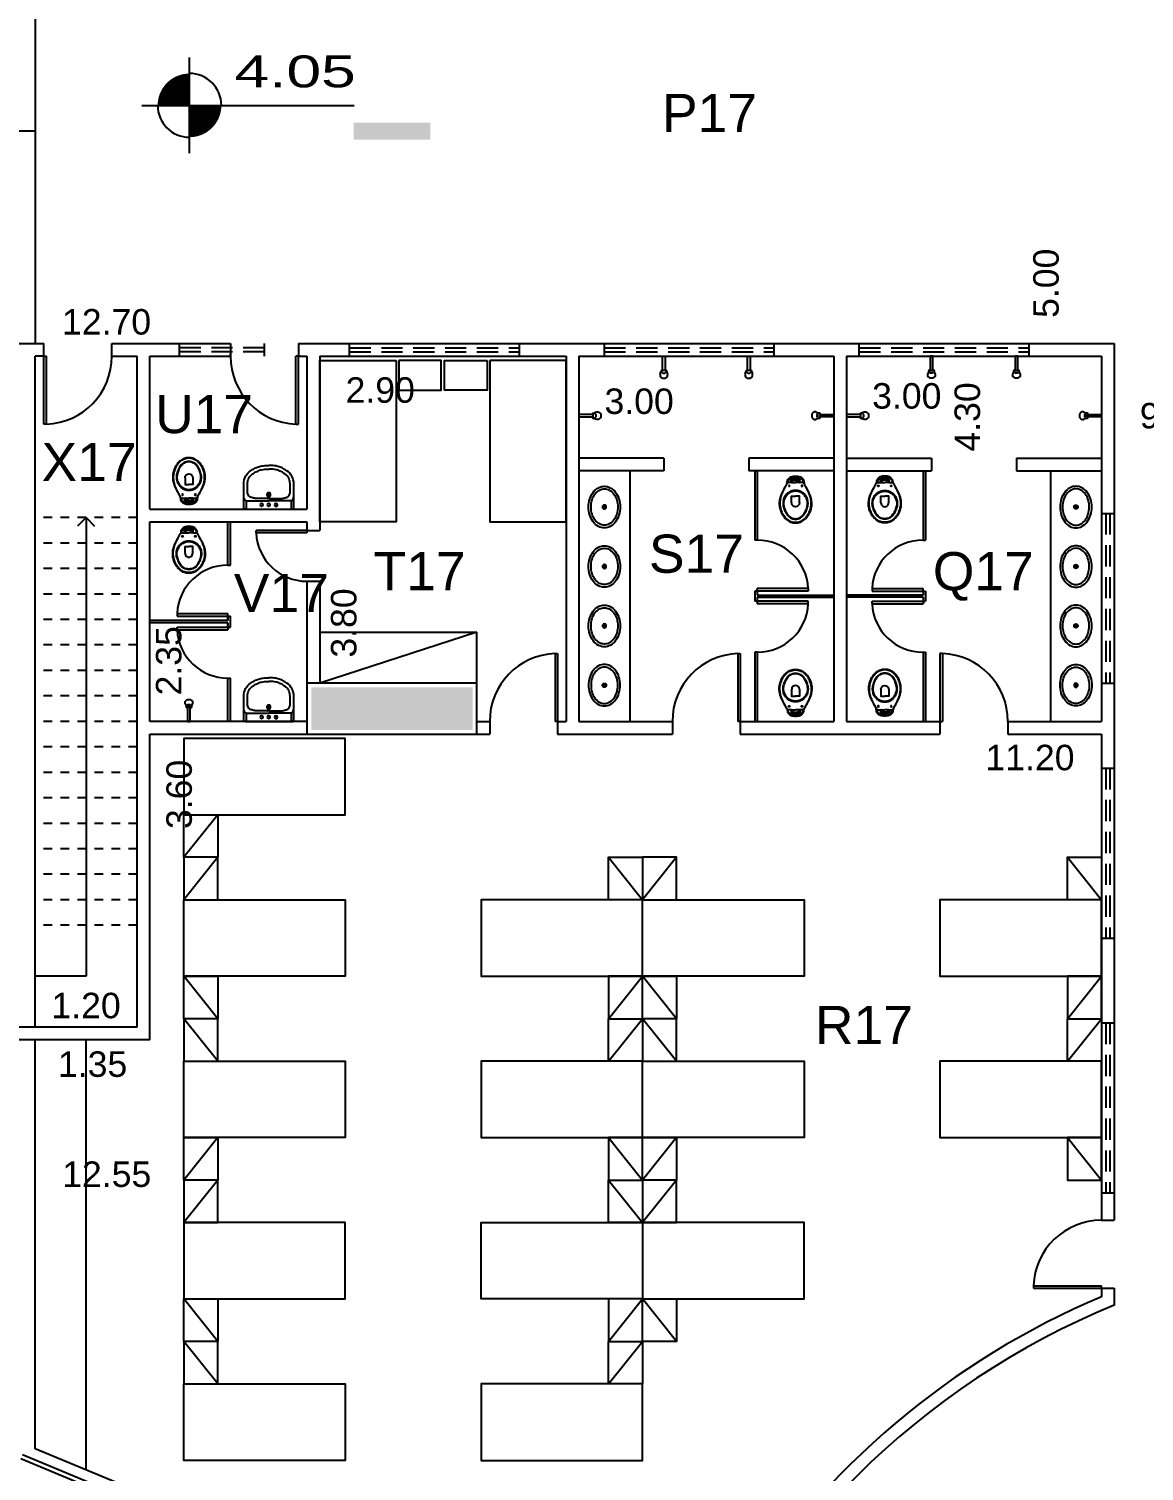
# Model space of a CAD drawing. Extents: x 652 to 872, y -56 to 210.
# Drawn here: x 815.63 to 828.76, y 118.8 to 135.78 of the extents above; entities that cross this region are included whole.
import ezdxf

# ---------------------------------------------------------------- set-up
doc = ezdxf.new("R2010")
doc.units = 0
doc.header["$LTSCALE"] = 2
doc.header["$PDMODE"] = 3
doc.linetypes.add('HIDDEN', pattern=[0.375, 0.25, -0.125])
doc.linetypes.add('HIDDEN2', pattern=[4.7625, 3.175, -1.5875])
doc.layers.get('0').update_dxf_attribs({"linetype": 'CONTINUOUS'})
doc.layers.get('DEFPOINTS').update_dxf_attribs({"linetype": 'CONTINUOUS'})
for name, color, linetype in [('06', 6, 'CONTINUOUS'), ('DIVISÓRIAS-ARY', 2, 'CONTINUOUS'), ('ESQUADRIA-ALTA-ARY', 7, 'HIDDEN'), ('HACHURAS-ARY', 9, 'CONTINUOUS'), ('INDICAÇÕES-ARY', 2, 'CONTINUOUS'), ('L_DECA', 7, 'CONTINUOUS'), ('MOBILIÁRIO-ARY', 7, 'CONTINUOUS'), ('NOVOSNIVEIS', 30, 'CONTINUOUS'), ('PAREDE-ALTA-ARY', 1, 'CONTINUOUS'), ('PAREDE-BAIXA-ARY', 2, 'CONTINUOUS'), ('PEÇAS-SANIT-ARY', 7, 'CONTINUOUS'), ('PILARES-PRINC-ARY', 5, 'CONTINUOUS'), ('PROJEÇÕES-VT-ARY', 7, 'HIDDEN'), ('RAMPA-INT-ARY', 7, 'CONTINUOUS'), ('TEXTO-PB-COR-ARY', 12, 'CONTINUOUS'), ('TEXTO-PB-COTAS-ARY', 12, 'CONTINUOUS')]:
    doc.layers.add(name, color=color, linetype=linetype)
doc.styles.add('ARIAL', font='arial.ttf', dxfattribs={"height": 0.5})
doc.styles.add('REGUA60', font='arial.ttf')
doc.styles.add('SEM_ESCALA', font='arial.ttf')
doc.dimstyles.new('DIMTIC100-ARY', dxfattribs={"dimtxt": 0.3, "dimasz": 0.12, "dimexe": 0.1, "dimexo": 0.15, "dimgap": 0.1, "dimtad": 1, "dimjust": 1, "dimtoh": 1, "dimrnd": 0.01, "dimzin": 0, "dimdsep": 46, "dimtxsty": 'SEM_ESCALA', "dimblk1": 'NONE', "dimblk2": 'NONE', "dimsah": 1, "dimcen": -0.1, "dimdle": 0.06, "dimse1": 1, "dimse2": 1, "dimsd1": 1, "dimsd2": 1, "dimclrd": 1, "dimclre": 1, "dimclrt": 2, "dimadec": 0, "dimazin": 0, "dimtfac": 1, "dimtix": 1, "dimtmove": 2, "dimatfit": 3, "dimldrblk": 'NONE', "dimfxl": 1, "dimtolj": 1, "dimtzin": 0, "dimarcsym": 0})

# ---------------------------------------------------------------- blocks, each defined once
blk = doc.blocks.new('RAV10')
at = {"layer": 'L_DECA'}
blk.add_lwpolyline([(4.6, -12.9), (8.2, -12.9), (8.2, -12.9), (8.7, -13), (9.2, -13.2), (9.6, -13.5), (9.9, -14), (10.1, -14.3), (10.1, -14.3), (10.1, -14.3), (10.1, -14.3), (10.1, -14.3), (10.1, -14.3), (12.2, -18), (12.2, -18), (12.5, -18.6), (12.8, -19.1), (13.1, -19.6), (13.3, -20.1), (13.3, -20.1), (13.6, -20.6), (13.9, -21.1), (14.2, -21.5), (14.5, -22.1), (14.7, -22.6), (15, -23.1), (15.3, -23.6), (15.5, -24.1), (15.5, -24.1), (15.9, -24.8), (16.3, -25.6), (16.6, -26.3), (16.9, -27), (17.2, -27.8), (17.5, -28.6), (17.8, -29.4), (18, -30.2), (18, -30.2), (18.3, -31.4), (18.6, -32.6), (18.8, -33.9), (19, -35.2), (19.1, -36.4), (19.1, -37.7), (19.1, -39), (19, -40.3), (19, -40.3), (18.8, -41.6), (18.6, -42.9), (18.2, -44.2), (17.9, -45.5), (17.4, -46.8), (16.9, -48), (16.4, -49.3), (15.8, -50.4), (15.8, -50.4), (15.2, -51.4), (14.6, -52.3), (13.9, -53.1), (13.3, -53.9), (12.5, -54.8), (11.7, -55.5), (10.9, -56.3), (10.1, -57), (10.1, -57), (9, -57.8), (7.9, -58.5), (6.6, -59.1), (5.4, -59.6), (4.1, -60), (2.8, -60.3), (1.4, -60.4), (0, -60.5), (0, -60.5), (-1.4, -60.4), (-2.7, -60.3), (-4, -60), (-5.3, -59.6), (-6.6, -59.1), (-7.8, -58.5), (-9, -57.8), (-10.1, -57), (-10.1, -57), (-10.9, -56.3), (-11.7, -55.5), (-12.5, -54.8), (-13.2, -53.9), (-13.9, -53.1), (-14.5, -52.3), (-15.1, -51.4), (-15.7, -50.4), (-15.7, -50.4), (-16.3, -49.3), (-16.9, -48), (-17.4, -46.8), (-17.8, -45.5), (-18.2, -44.2), (-18.5, -42.9), (-18.7, -41.6), (-19, -40.3), (-19, -40.3), (-19, -39), (-19, -37.7), (-19, -36.4), (-18.9, -35.2), (-18.7, -33.9), (-18.5, -32.6), (-18.2, -31.4), (-17.9, -30.2), (-17.9, -30.2), (-17.7, -29.4), (-17.4, -28.6), (-17.1, -27.8), (-16.9, -27), (-16.6, -26.3), (-16.2, -25.6), (-15.8, -24.8), (-15.5, -24.1), (-15.5, -24.1), (-15.2, -23.6), (-15, -23.1), (-14.7, -22.6), (-14.4, -22.1), (-14.2, -21.5), (-13.9, -21.1), (-13.6, -20.6), (-13.3, -20.1), (-13.3, -20.1), (-13.1, -19.6), (-12.8, -19.1), (-12.4, -18.6), (-12.1, -18), (-10.1, -14.3), (-10.1, -14.3), (-10.1, -14.3), (-10.1, -14.3), (-10.1, -14.3), (-10.1, -14.3), (-9.8, -14), (-9.8, -14), (-9.6, -13.5), (-9.1, -13.2), (-8.6, -13), (-8.1, -12.9), (-4.5, -12.9)], dxfattribs=at)
at = {"layer": 'L_DECA', "color": 7}
for points in [[(10.1, -14.3), (10.1, -14.3), (10.1, -14.3), (10.1, -14.3), (10.1, -14.3), (10.1, -14.3), (9.6, -11.3), (9.6, -11.3), (9.3, -10.2), (8.9, -9.3), (8.3, -8.5), (7.7, -7.7), (6.9, -7), (6.1, -6.5), (5.1, -6.2), (4.1, -5.9), (4.1, -5.9), (3.6, -5.8), (3.1, -5.7), (2.6, -5.6), (2, -5.6), (1.5, -5.6), (1, -5.5), (0.5, -5.5), (0, -5.5), (0, -5.5), (-0.5, -5.5), (-1, -5.5), (-1.5, -5.6), (-2, -5.6), (-2.5, -5.6), (-3, -5.7), (-3.5, -5.8), (-4, -5.9), (-4, -5.9), (-5, -6.2), (-6, -6.5), (-6.9, -7), (-7.6, -7.7), (-8.2, -8.5), (-8.8, -9.3), (-9.3, -10.2), (-9.6, -11.3), (-10, -14.3), (-10, -14.3), (-10, -14.3), (-10, -14.3), (-10, -14.3), (-10.1, -14.3)], [(-4.5, -12.9), (0, -12.9)], [(4.6, -12.9), (0, -12.9)]]:
    blk.add_lwpolyline(points, dxfattribs=at)
at = {"layer": 'L_DECA', "color": 1}
for points in [[(-7.7, -9.4), (-8.1, -10.1), (-8.5, -10.8), (-8.6, -11.4), (-8.8, -12.2), (-8.8, -13.1)], [(-5.1, -12.9), (-5.1, -9.7), (-5.1, -7.8), (-5.1, -7.8), (-5.2, -7.6), (-5.3, -7.5), (-5.5, -7.4), (-5.9, -7.6), (-5.9, -7.6), (-6.4, -8), (-7.1, -8.6), (-7.7, -9.4)], [(5.1, -9.3), (5, -8.9), (4.6, -8.3), (3.9, -7.8), (3.1, -7.7), (0, -7.7), (-3.1, -7.7), (-3.1, -7.7), (-3.9, -7.8), (-4.5, -8.3), (-5, -8.9), (-5.1, -9.7)], [(4.6, -12.9), (4.6, -12.9), (4.2, -12.9), (3.9, -12.6), (3.6, -12.4), (3.6, -12), (3.6, -10.7), (3.6, -10.7), (3.6, -10.5), (3.6, -10.4), (3.7, -10.2), (3.9, -10.1), (3.9, -10.1), (3.9, -9.9), (3.9, -9.7), (3.8, -9.5), (3.6, -9.4), (0, -9.4), (-3.5, -9.4), (-3.5, -9.4), (-3.7, -9.5), (-3.9, -9.7), (-3.9, -9.9), (-3.8, -10.1), (-3.8, -10.1), (-3.6, -10.2), (-3.6, -10.4), (-3.5, -10.5), (-3.5, -10.7), (-3.5, -12), (-3.5, -12), (-3.6, -12.4), (-3.8, -12.6), (-4.1, -12.9), (-4.5, -12.9)], [(3.7, -10.3), (0, -10.3), (-3.6, -10.3)], [(5.1, -12.9), (5.1, -9.7), (5.1, -7.8), (5.1, -7.8), (5.2, -7.6), (5.3, -7.5), (5.5, -7.4), (5.9, -7.6), (5.9, -7.6), (6.4, -8), (7.1, -8.6), (7.7, -9.4)], [(7.7, -9.4), (8.1, -10.1), (8.5, -10.8), (8.6, -11.4), (8.8, -12.2), (8.8, -13.1)], [(12.2, -18), (13.3, -20.1), (13.3, -20.1), (13.6, -20.6), (13.8, -21.1), (14.1, -21.5), (14.3, -22.1), (14.5, -22.6), (14.7, -23.1), (15, -23.6), (15.2, -24.1), (15.2, -24.1), (15.5, -24.8), (15.9, -25.6), (16.2, -26.3), (16.6, -27.1), (16.9, -27.8), (17.1, -28.5), (17.4, -29.4), (17.6, -30.2), (17.6, -30.2), (17.9, -31.4), (18.1, -32.6), (18.3, -33.9), (18.5, -35.2), (18.5, -36.4), (18.5, -37.7), (18.5, -39), (18.4, -40.3), (18.4, -40.3), (18.2, -41.6), (17.9, -42.9), (17.6, -44.2), (17.2, -45.5), (16.7, -46.8), (16.2, -48), (15.6, -49.3), (15, -50.4), (15, -50.4), (14.4, -51.2), (13.9, -52), (13.3, -52.8), (12.8, -53.5), (12.2, -54.2), (11.5, -54.9), (10.9, -55.5), (10.1, -56.2), (10.1, -56.2), (9, -57.1), (7.9, -57.8), (6.6, -58.4), (5.4, -58.9), (4.1, -59.3), (2.8, -59.6), (1.4, -59.8), (0, -59.8), (0, -59.8), (-1.4, -59.8), (-2.7, -59.6), (-4.1, -59.3), (-5.3, -58.9), (-6.6, -58.4), (-7.8, -57.8), (-9, -57.1), (-10.1, -56.2), (-10.1, -56.2), (-10.8, -55.5), (-11.5, -54.9), (-12.1, -54.2), (-12.7, -53.5), (-13.3, -52.8), (-13.9, -52), (-14.4, -51.2), (-14.9, -50.4), (-14.9, -50.4), (-15.5, -49.3), (-16.1, -48), (-16.6, -46.8), (-17.1, -45.5), (-17.5, -44.2), (-17.9, -42.9), (-18.1, -41.6), (-18.3, -40.3), (-18.3, -40.3), (-18.4, -39.1), (-18.5, -37.7), (-18.5, -36.4), (-18.4, -35.2), (-18.2, -33.9), (-18, -32.6), (-17.8, -31.4), (-17.5, -30.2), (-17.5, -30.2), (-17.3, -29.4), (-17, -28.6), (-16.8, -27.8), (-16.5, -27.1), (-16.2, -26.3), (-15.8, -25.6), (-15.5, -24.8), (-15.2, -24.1), (-15.2, -24.1), (-15, -23.6), (-14.7, -23.1), (-14.5, -22.6), (-14.2, -22.1), (-14, -21.5), (-13.7, -21.1), (-13.5, -20.6), (-13.2, -20.1), (-12.1, -18)], [(-12.9, -30.2), (-12.9, -30.2), (-12.4, -29.3), (-11.9, -28.4), (-11.2, -27.7), (-10.6, -26.9), (-9.9, -26.2), (-9.2, -25.6), (-8.4, -25), (-7.5, -24.4), (-6.7, -23.9), (-5.8, -23.5), (-4.9, -23.1), (-3.9, -22.8), (-3, -22.6), (-2, -22.4), (-1, -22.3), (0, -22.2), (0, -22.2), (1, -22.3), (2, -22.4), (3, -22.6), (4, -22.8), (5, -23.1), (5.8, -23.5), (6.8, -23.9), (7.6, -24.4), (8.5, -25), (9.3, -25.6), (10, -26.2), (10.6, -26.9), (11.3, -27.7), (12, -28.4), (12.5, -29.3), (13, -30.2), (13, -30.2), (13.6, -31.3), (14, -32.6), (14.3, -33.8), (14.6, -35.1), (14.7, -36.4), (14.7, -37.7), (14.7, -39), (14.4, -40.3), (14.4, -40.3), (14.2, -41.6), (13.8, -42.9), (13.4, -44.2), (12.9, -45.5), (12.4, -46.8), (11.7, -48), (11.1, -49.3), (10.4, -50.4), (10.4, -50.4), (9.4, -51.7), (8.4, -52.8), (7.2, -53.8), (5.9, -54.6), (4.5, -55.2), (3.1, -55.8), (1.5, -56.1), (0, -56.2), (0, -56.2), (-1.5, -56.1), (-3.1, -55.8), (-4.4, -55.2), (-5.8, -54.6), (-7.1, -53.8), (-8.3, -52.8), (-9.3, -51.7), (-10.3, -50.4), (-10.3, -50.4), (-11, -49.3), (-11.7, -48), (-12.3, -46.8), (-12.8, -45.5), (-13.3, -44.2), (-13.7, -42.9), (-14.1, -41.6), (-14.4, -40.3), (-14.4, -40.3), (-14.6, -39), (-14.7, -37.7), (-14.6, -36.4), (-14.5, -35.1), (-14.2, -33.8), (-13.9, -32.6), (-13.5, -31.3), (-12.9, -30.2)], [(-12, -30.2), (-12, -30.2), (-11.5, -29.4), (-11, -28.6), (-10.4, -27.9), (-9.8, -27.2), (-9.1, -26.7), (-8.5, -26.1), (-7.7, -25.5), (-6.9, -25), (-6.1, -24.6), (-5.3, -24.2), (-4.5, -23.9), (-3.6, -23.6), (-2.8, -23.4), (-1.8, -23.2), (-0.9, -23.2), (0, -23.1), (0, -23.1), (0.9, -23.2), (1.9, -23.2), (2.8, -23.4), (3.6, -23.6), (4.5, -23.9), (5.4, -24.2), (6.2, -24.6), (7, -25), (7.7, -25.5), (8.5, -26.1), (9.2, -26.7), (9.8, -27.2), (10.4, -27.9), (11, -28.6), (11.5, -29.4), (12, -30.2), (12, -30.2), (12.7, -31.3), (13.2, -32.6), (13.6, -33.8), (13.9, -35), (14.1, -36.4), (14.1, -37.7), (14.1, -39), (13.9, -40.3), (13.9, -40.3), (13.6, -41.7), (13.2, -43), (12.8, -44.3), (12.3, -45.5), (11.7, -46.9), (11.1, -48.1), (10.4, -49.3), (9.6, -50.4), (9.6, -50.4), (8.8, -51.6), (7.8, -52.6), (6.7, -53.5), (5.5, -54.2), (4.2, -54.8), (2.8, -55.3), (1.5, -55.5), (0, -55.7), (0, -55.7), (-1.5, -55.5), (-2.8, -55.3), (-4.2, -54.8), (-5.4, -54.2), (-6.6, -53.5), (-7.7, -52.6), (-8.7, -51.6), (-9.6, -50.4), (-9.6, -50.4), (-10.3, -49.3), (-11, -48.1), (-11.7, -46.9), (-12.2, -45.5), (-12.7, -44.3), (-13.1, -43), (-13.5, -41.7), (-13.8, -40.3), (-13.8, -40.3), (-14, -39), (-14.1, -37.7), (-14, -36.4), (-13.9, -35), (-13.6, -33.8), (-13.2, -32.6), (-12.7, -31.3), (-12, -30.2)], [(-4.5, -37), (-4.5, -29), (0, -29)], [(4.6, -37), (4.6, -29), (0, -29)]]:
    blk.add_lwpolyline(points, dxfattribs=at)
for centre in [(-7.6, -17), (7.6, -17)]:
    blk.add_circle(centre, 0.672, dxfattribs=at)
blk.add_arc((0, -37), 4.56, 180, 0, dxfattribs=at)
blk = doc.blocks.new('CUB01')
at = {"layer": 'L_DECA'}
blk.add_lwpolyline([(-24.5, -18.7, 0.124977), (-22.8, -25.6, 0.105809), (-17.3, -31.9, 0.086634), (-9.6, -35.9, 0.076682), (0, -37.4, 0.076682), (9.6, -35.9, 0.086634), (17.3, -31.9, 0.105809), (22.8, -25.6, 0.124977), (24.5, -18.7, 0.124977), (22.8, -11.8, 0.105809), (17.3, -5.5, 0.086634), (9.6, -1.5, 0.076682), (0, 0, 0.076682), (-9.6, -1.5, 0.086634), (-17.3, -5.5, 0.105809), (-22.8, -11.8, 0.124977)], format="xyb", close=True, dxfattribs=at)
at = {"layer": 'L_DECA', "color": 1}
blk.add_lwpolyline([(0.1, -2.9, 0.074123), (-8.3, -4.1, 0.084852), (-15, -7.5, 0.106323), (-19.8, -12.9, 0.128843), (-21.3, -18.6, 0.128843), (-19.8, -24.4, 0.106323), (-15, -29.8, 0.084852), (-8.3, -33.1, 0.074123), (0.1, -34.4, 0.074123), (8.6, -33.1, 0.084852), (15.3, -29.8, 0.106323), (20, -24.4, 0.128843), (21.5, -18.6, 0.128843), (20, -12.9, 0.106323), (15.3, -7.5, 0.084852), (8.6, -4.1, 0.074123)], format="xyb", close=True, dxfattribs=at)
for radius in [2.25, 1.06]:
    blk.add_circle((0.1, -18.7), radius, dxfattribs=at)
blk = doc.blocks.new('CHUVEIRO')
at = {"layer": 'PEÇAS-SANIT-ARY'}
for p, q in [((-0.029, 0.168), (-0.043, 0.208)), ((-0.015, 0.17), (0.015, 0.17)), ((-0.015, 0), (-0.015, 0.17)), ((0.015, 0.17), (0.015, 0)), ((0.043, 0.207), (0.03, 0.175)), ((0.015, 0), (-0.015, 0))]:
    blk.add_line(p, q, dxfattribs=at)
for points in [[(0.045, 0.22, 0.109452), (0.042, 0.235, 0.102376), (0.032, 0.248, 0.093737), (0.017, 0.257, 0.088426), (0, 0.26, 0.088426), (-0.017, 0.257, 0.093737), (-0.032, 0.248, 0.102376), (-0.042, 0.235, 0.109452), (-0.045, 0.22, 0.085068), (-0.043, 0.208, 0.102376)], [(0.015, 0.153, 0.061293), (0.021, 0.157, 0.104065), (0.028, 0.166, 0.115836), (0.03, 0.175, 0.115836), (0.028, 0.184, 0.104065), (0.021, 0.193, 0.09084), (0.012, 0.198, 0.083285), (0, 0.2, 0.083285), (-0.012, 0.198, 0.09084), (-0.021, 0.193, 0.104065), (-0.028, 0.184, 0.115836), (-0.03, 0.175, 0.115836), (-0.028, 0.166, 0.104065), (-0.021, 0.157, 0.061293), (-0.015, 0.153, 0.083285)], [(0.043, 0.207, 0.093692), (0.045, 0.22, 0.109452)]]:
    blk.add_lwpolyline(points, format="xyb", dxfattribs=at)
blk = doc.blocks.new('DUO04')
at = {"layer": 'L_DECA'}
blk.add_line((-27.8, 0), (27.8, 0), dxfattribs=at)
at = {"layer": 'L_DECA', "color": 1}
for p, q in [((-26.5, -9.9), (-26.5, 0)), ((26.5, -9.9), (26.5, 0)), ((-26.5, -9.9), (0, -9.9)), ((26.5, -9.9), (0, -9.9))]:
    blk.add_line(p, q, dxfattribs=at)
at = {"layer": 'L_DECA', "color": 7}
for points in [[(-27.8, 0), (-27.8, 0), (-28.5, -0.1), (-29.1, -0.3), (-29.4, -0.8), (-29.5, -1.4), (-29.5, -23.9)], [(27.8, 0), (27.8, 0), (28.5, -0.1), (29.1, -0.3), (29.4, -0.8), (29.5, -1.4), (29.5, -23.9)], [(-29.5, -23.9), (-29.5, -29.7), (-29.5, -29.7), (-29.4, -32.1), (-28.9, -34.4), (-28.2, -36.5), (-27.2, -38.6), (-26.1, -40.5), (-24.7, -42.2), (-23.1, -43.8), (-21.3, -45.2), (-21.3, -45.2), (-20.2, -45.9), (-19.1, -46.6), (-18, -47.2), (-16.9, -47.9), (-15.7, -48.4), (-14.5, -49), (-13.3, -49.4), (-12.1, -49.9), (-10.8, -50.3), (-9.5, -50.5), (-8.2, -50.9), (-6.7, -51.1), (-4.8, -51.4), (-2.9, -51.5), (-1.4, -51.5), (0, -51.5)], [(29.5, -23.9), (29.5, -29.7), (29.5, -29.7), (29.4, -32.1), (28.9, -34.4), (28.2, -36.5), (27.2, -38.6), (26.1, -40.5), (24.7, -42.2), (23.1, -43.8), (21.3, -45.2), (21.3, -45.2), (20.2, -45.9), (19.1, -46.6), (18, -47.2), (16.9, -47.9), (15.7, -48.4), (14.5, -49), (13.3, -49.4), (12.1, -49.9), (10.8, -50.3), (9.5, -50.5), (8.2, -50.9), (6.7, -51.1), (4.8, -51.4), (2.9, -51.5), (1.4, -51.5), (0, -51.5)]]:
    blk.add_lwpolyline(points, dxfattribs=at)
at = {"layer": 'L_DECA', "color": 1}
for points in [[(-26.5, -9.9), (-26.9, -10), (-27.5, -10.1), (-28, -10.6), (-28.4, -11.2), (-28.7, -11.9), (-29, -12.7), (-29.2, -13.7), (-29.4, -15), (-29.5, -16.8)], [(0, -12.4), (0, -12.4), (-0.8, -12.4), (-1.4, -12.4), (-1.1, -12.4), (-1.8, -12.4), (-2.5, -12.4), (-3.3, -12.4), (-3.9, -12.4), (-4.7, -12.4), (-7.9, -12.4), (-8.6, -12.4), (-9.3, -12.4), (-10, -12.4), (-10.7, -12.4), (-11.4, -12.4), (-12, -12.4), (-12.7, -12.4), (-12.7, -12.4), (-13.7, -12.4), (-14.7, -12.5), (-15.8, -12.6), (-16.8, -12.8), (-17.8, -13), (-18.8, -13.2), (-19.8, -13.5), (-20.8, -13.7), (-20.8, -13.7), (-21.7, -14.1), (-22.6, -14.7), (-23.3, -15.4), (-23.9, -16.1), (-24.5, -17), (-24.8, -18), (-25.1, -19), (-25.2, -20), (-25.2, -20), (-25.2, -21.8), (-25.2, -23.1), (-25.2, -23.9)], [(0, -12.4), (0, -12.4), (0.8, -12.4), (1.4, -12.4), (1.1, -12.4), (1.8, -12.4), (2.5, -12.4), (3.3, -12.4), (3.9, -12.4), (4.7, -12.4), (7.9, -12.4), (8.6, -12.4), (9.3, -12.4), (10, -12.4), (10.7, -12.4), (11.4, -12.4), (12, -12.4), (12.7, -12.4), (12.7, -12.4), (13.7, -12.4), (14.7, -12.5), (15.8, -12.6), (16.8, -12.8), (17.8, -13), (18.8, -13.2), (19.8, -13.5), (20.8, -13.7), (20.8, -13.7), (21.7, -14.1), (22.6, -14.7), (23.3, -15.4), (23.9, -16.1), (24.5, -17), (24.8, -18), (25.1, -19), (25.2, -20), (25.2, -20), (25.2, -21.8), (25.2, -23.1), (25.2, -23.9)], [(26.5, -9.9), (26.9, -10), (27.5, -10.1), (28, -10.6), (28.4, -11.2), (28.7, -11.9), (29, -12.7), (29.2, -13.7), (29.4, -15), (29.5, -16.8)], [(-25.2, -23.9), (-25.2, -27.3), (-25.2, -29.6), (-25.2, -29.6), (-25, -31.4), (-24.8, -33.1), (-24.2, -34.8), (-23.5, -36.3), (-22.6, -37.8), (-21.6, -39.1), (-20.4, -40.4), (-19.1, -41.4), (-19.1, -41.4), (-18.1, -42.1), (-17.1, -42.7), (-16.2, -43.3), (-15.2, -43.9), (-14.1, -44.4), (-13, -44.8), (-11.9, -45.3), (-10.8, -45.7), (-9.7, -46.1), (-8.6, -46.4), (-6.7, -46.8), (-5.2, -47), (-3.3, -47.2), (-2.1, -47.2), (-1, -47.2), (0, -47.2)], [(25.2, -23.9), (25.2, -27.3), (25.2, -29.6), (25.2, -29.6), (25, -31.4), (24.8, -33.1), (24.2, -34.8), (23.5, -36.3), (22.6, -37.8), (21.6, -39.1), (20.4, -40.4), (19.1, -41.4), (19.1, -41.4), (18.1, -42.1), (17.1, -42.7), (16.2, -43.3), (15.2, -43.9), (14.1, -44.4), (13, -44.8), (11.9, -45.3), (10.8, -45.7), (9.7, -46.1), (8.6, -46.4), (6.7, -46.8), (5.2, -47), (3.3, -47.2), (2.1, -47.2), (1, -47.2), (0, -47.2)]]:
    blk.add_lwpolyline(points, dxfattribs=at)
for centre, radius in [((-8.5, -4.9), 1.75), ((0, -17), 2.25), ((0, -4.9), 1.75), ((0, -17), 0.981), ((8.5, -4.9), 1.75)]:
    blk.add_circle(centre, radius, dxfattribs=at)
blk = doc.blocks.new('*D145')
at = {"layer": 'DEFPOINTS', "color": 0, "linetype": 'ByBlock', "ltscale": 0.5}
for p in [(828.407, 128.077), (830.907, 128.077), (828.407, 127.393)]:
    blk.add_point(p, dxfattribs=at)
at = {"color": 2, "linetype": 'ByBlock', "ltscale": 0.5, "insert": (830.195, 127.646), "char_height": 0.3, "attachment_point": 5, "style": 'SEM_ESCALA'}
blk.add_mtext('\\A1;2.50', dxfattribs=at)
blk = doc.blocks.new('_NONE')
at = {"color": 0, "linetype": 'ByBlock', "ltscale": 0.5}
blk.add_circle((0, 0), 0.25, dxfattribs=at)
blk = doc.blocks.new('*D147')
at = {"layer": 'DEFPOINTS', "color": 0, "linetype": 'ByBlock', "ltscale": 0.5}
for p in [(828.407, 132.077), (837.907, 132.077), (837.907, 130.972)]:
    blk.add_point(p, dxfattribs=at)
at = {"color": 2, "linetype": 'ByBlock', "ltscale": 0.5, "insert": (829.116, 131.225), "char_height": 0.3, "attachment_point": 5, "style": 'SEM_ESCALA'}
blk.add_mtext('\\A1;9.50', dxfattribs=at)
blk = doc.blocks.new('*D148')
at = {"layer": 'DEFPOINTS', "color": 0, "linetype": 'ByBlock', "ltscale": 0.5}
for p in [(827.859, 137.077), (828.407, 137.077), (828.407, 132.077)]:
    blk.add_point(p, dxfattribs=at)
at = {"color": 2, "linetype": 'ByBlock', "ltscale": 0.5, "insert": (827.606, 132.786), "char_height": 0.3, "attachment_point": 5, "rotation": 90, "style": 'SEM_ESCALA'}
blk.add_mtext('\\A1;5.00', dxfattribs=at)
blk = doc.blocks.new('*D149')
at = {"layer": 'DEFPOINTS', "color": 0, "linetype": 'ByBlock', "ltscale": 0.5}
for p in [(815.707, 124.027), (816.907, 124.027), (816.907, 124.027)]:
    blk.add_point(p, dxfattribs=at)
at = {"color": 2, "linetype": 'ByBlock', "ltscale": 0.5, "insert": (816.307, 124.28), "char_height": 0.3, "attachment_point": 5, "style": 'SEM_ESCALA'}
blk.add_mtext('\\A1;1.20', dxfattribs=at)
blk = doc.blocks.new('*D150')
at = {"layer": 'DEFPOINTS', "color": 0, "linetype": 'ByBlock', "ltscale": 0.5}
for p in [(817.057, 127.477), (817.057, 123.877), (817.657, 123.877)]:
    blk.add_point(p, dxfattribs=at)
at = {"color": 2, "linetype": 'ByBlock', "ltscale": 0.5, "insert": (817.404, 126.768), "char_height": 0.3, "attachment_point": 5, "rotation": 90, "style": 'SEM_ESCALA'}
blk.add_mtext('\\A1;3.60', dxfattribs=at)
blk = doc.blocks.new('*D151')
at = {"layer": 'DEFPOINTS', "color": 0, "linetype": 'ByBlock', "ltscale": 0.5}
for p in [(815.71, 123.877), (817.057, 123.877), (817.057, 123.337)]:
    blk.add_point(p, dxfattribs=at)
at = {"color": 2, "linetype": 'ByBlock', "ltscale": 0.5, "insert": (816.384, 123.59), "char_height": 0.3, "attachment_point": 5, "style": 'SEM_ESCALA'}
blk.add_mtext('\\A1;1.35', dxfattribs=at)
blk = doc.blocks.new('*D152')
at = {"layer": 'DEFPOINTS', "color": 0, "linetype": 'ByBlock', "ltscale": 0.5}
for p in [(817.057, 127.477), (828.257, 127.477), (817.057, 126.947)]:
    blk.add_point(p, dxfattribs=at)
at = {"color": 2, "linetype": 'ByBlock', "ltscale": 0.5, "insert": (827.416, 127.2), "char_height": 0.3, "attachment_point": 5, "style": 'SEM_ESCALA'}
blk.add_mtext('\\A1;11.20', dxfattribs=at)
blk = doc.blocks.new('*D153')
at = {"layer": 'DEFPOINTS', "color": 0, "linetype": 'ByBlock', "ltscale": 0.5}
for p in [(828.257, 122.041), (828.257, 121.753), (815.707, 121.47)]:
    blk.add_point(p, dxfattribs=at)
at = {"color": 2, "linetype": 'ByBlock', "ltscale": 0.5, "insert": (816.55, 122.294), "char_height": 0.3, "attachment_point": 5, "style": 'SEM_ESCALA'}
blk.add_mtext('\\A1;12.55', dxfattribs=at)
blk = doc.blocks.new('*D154')
at = {"layer": 'DEFPOINTS', "color": 0, "linetype": 'ByBlock', "ltscale": 0.5}
for p in [(825.257, 131.927), (828.257, 131.927), (828.257, 131.331)]:
    blk.add_point(p, dxfattribs=at)
at = {"color": 2, "linetype": 'ByBlock', "ltscale": 0.5, "insert": (825.966, 131.458), "char_height": 0.3, "attachment_point": 5, "style": 'SEM_ESCALA'}
blk.add_mtext('\\A1;3.00', dxfattribs=at)
blk = doc.blocks.new('*D155')
at = {"layer": 'DEFPOINTS', "color": 0, "linetype": 'ByBlock', "ltscale": 0.5}
for p in [(828.257, 131.927), (826.933, 127.627), (828.257, 127.627)]:
    blk.add_point(p, dxfattribs=at)
at = {"color": 2, "linetype": 'ByBlock', "ltscale": 0.5, "insert": (826.68, 131.212), "char_height": 0.3, "attachment_point": 5, "rotation": 90, "style": 'SEM_ESCALA'}
blk.add_mtext('\\A1;4.30', dxfattribs=at)
blk = doc.blocks.new('*D156')
at = {"layer": 'DEFPOINTS', "color": 0, "linetype": 'ByBlock', "ltscale": 0.5}
for p in [(822.107, 131.927), (825.107, 131.927), (825.107, 131.268)]:
    blk.add_point(p, dxfattribs=at)
at = {"color": 2, "linetype": 'ByBlock', "ltscale": 0.5, "insert": (822.816, 131.395), "char_height": 0.3, "attachment_point": 5, "style": 'SEM_ESCALA'}
blk.add_mtext('\\A1;3.00', dxfattribs=at)
blk = doc.blocks.new('*D157')
at = {"layer": 'DEFPOINTS', "color": 0, "linetype": 'ByBlock', "ltscale": 0.5}
for p in [(819.057, 131.927), (821.957, 131.877), (821.957, 131.527)]:
    blk.add_point(p, dxfattribs=at)
at = {"color": 2, "linetype": 'ByBlock', "ltscale": 0.5, "insert": (819.769, 131.527), "char_height": 0.3, "attachment_point": 5, "style": 'SEM_ESCALA'}
blk.add_mtext('\\A1;2.90', dxfattribs=at)
blk = doc.blocks.new('*D158')
at = {"layer": 'DEFPOINTS', "color": 0, "linetype": 'ByBlock', "ltscale": 0.5}
for p in [(819.594, 131.877), (820.527, 131.877), (820.907, 128.077)]:
    blk.add_point(p, dxfattribs=at)
at = {"color": 2, "linetype": 'ByBlock', "ltscale": 0.5, "insert": (819.341, 128.786), "char_height": 0.3, "attachment_point": 5, "rotation": 90, "style": 'SEM_ESCALA'}
blk.add_mtext('\\A1;3.80', dxfattribs=at)
blk = doc.blocks.new('*D159')
at = {"layer": 'DEFPOINTS', "color": 0, "linetype": 'ByBlock', "ltscale": 0.5}
for p in [(817.057, 129.977), (817.535, 129.977), (817.057, 127.627)]:
    blk.add_point(p, dxfattribs=at)
at = {"color": 2, "linetype": 'ByBlock', "ltscale": 0.5, "insert": (817.281, 128.341), "char_height": 0.3, "attachment_point": 5, "rotation": 90, "style": 'SEM_ESCALA'}
blk.add_mtext('\\A1;2.35', dxfattribs=at)
blk = doc.blocks.new('*D160')
at = {"layer": 'DEFPOINTS', "color": 0, "linetype": 'ByBlock', "ltscale": 0.5}
for p in [(810.16, 132.077), (815.71, 132.077), (815.71, 132.077)]:
    blk.add_point(p, dxfattribs=at)
at = {"color": 2, "linetype": 'ByBlock', "ltscale": 0.5, "insert": (810.871, 132.33), "char_height": 0.3, "attachment_point": 5, "style": 'SEM_ESCALA'}
blk.add_mtext('\\A1;5.55', dxfattribs=at)
blk = doc.blocks.new('*D161')
at = {"layer": 'DEFPOINTS', "color": 0, "linetype": 'ByBlock', "ltscale": 0.5}
for p in [(815.707, 132.077), (828.407, 132.077), (828.407, 132.077)]:
    blk.add_point(p, dxfattribs=at)
at = {"color": 2, "linetype": 'ByBlock', "ltscale": 0.5, "insert": (816.548, 132.33), "char_height": 0.3, "attachment_point": 5, "style": 'SEM_ESCALA'}
blk.add_mtext('\\A1;12.70', dxfattribs=at)

msp = doc.modelspace()

# ---------------------------------------------------------------- hatches: boundary and pattern name
at = {"layer": 'HACHURAS-ARY', "ltscale": 0.5}
for points in [[(820.357, 134.677), (819.457, 134.677), (819.457, 134.477), (820.357, 134.477)], [(820.857, 128.027), (818.957, 128.027), (818.957, 127.527), (820.857, 127.527)]]:
    msp.add_hatch(color=256, dxfattribs=at).paths.add_polyline_path(points)

# ---------------------------------------------------------------- linework, layer by layer
at = {"layer": '06', "ltscale": 0.5}
for q in [(816.208, 129.928), (816.406, 129.928)]:
    msp.add_line((816.307, 130.027), q, dxfattribs=at)
at = {"layer": 'DIVISÓRIAS-ARY'}
for p, q in [((818.007, 131.927), (818.007, 131.957)), ((815.81, 131.128), (815.81, 131.927)), ((815.81, 131.927), (815.84, 131.927)), ((815.84, 131.128), (815.84, 131.927)), ((818.777, 131.128), (818.777, 131.927)), ((818.807, 131.927), (818.777, 131.927)), ((818.807, 131.128), (818.807, 131.927)), ((815.84, 131.128), (815.81, 131.128)), ((818.777, 131.128), (818.807, 131.128)), ((824.177, 130.577), (824.177, 129.762)), ((824.207, 130.577), (824.207, 129.762)), ((826.157, 130.577), (826.157, 129.762)), ((826.187, 130.577), (826.187, 129.762)), ((817.977, 129.467), (817.977, 129.977)), ((818.007, 129.467), (818.007, 129.977)), ((818.907, 129.877), (818.308, 129.877)), ((818.308, 129.847), (818.308, 129.877)), ((818.907, 129.847), (818.308, 129.847)), ((818.907, 129.877), (818.907, 129.847)), ((824.207, 129.762), (824.177, 129.762)), ((826.157, 129.762), (826.187, 129.762)), ((817.977, 129.467), (818.007, 129.467)), ((824.177, 129.162), (824.177, 129.042)), ((824.806, 129.162), (824.177, 129.162)), ((824.207, 129.162), (824.207, 129.192)), ((824.806, 129.192), (824.207, 129.192)), ((824.207, 129.162), (824.207, 129.112)), ((824.207, 129.112), (825.107, 129.112)), ((824.207, 129.092), (824.207, 129.042)), ((824.207, 129.092), (825.107, 129.092)), ((824.806, 129.192), (824.806, 129.162)), ((826.157, 129.112), (825.257, 129.112)), ((826.157, 129.092), (825.257, 129.092)), ((825.558, 129.192), (825.558, 129.162)), ((825.558, 129.192), (826.157, 129.192)), ((825.558, 129.162), (826.187, 129.162)), ((826.157, 129.162), (826.157, 129.192)), ((826.157, 129.162), (826.157, 129.112)), ((826.157, 129.092), (826.157, 129.042)), ((826.187, 129.162), (826.187, 129.042)), ((817.378, 128.897), (817.977, 128.897)), ((817.378, 128.897), (817.378, 128.867)), ((817.977, 128.867), (817.977, 128.897)), ((824.806, 129.042), (824.177, 129.042)), ((824.207, 129.042), (824.207, 129.012)), ((824.806, 129.012), (824.207, 129.012)), ((824.806, 129.012), (824.806, 129.042)), ((825.558, 129.042), (826.187, 129.042)), ((825.558, 129.012), (825.558, 129.042)), ((825.558, 129.012), (826.157, 129.012)), ((826.157, 129.042), (826.157, 129.012)), ((817.977, 128.817), (817.057, 128.817)), ((817.977, 128.787), (817.057, 128.787)), ((817.378, 128.867), (818.007, 128.867)), ((817.378, 128.737), (818.007, 128.737)), ((817.378, 128.707), (817.378, 128.737)), ((817.977, 128.817), (817.977, 128.867)), ((817.977, 128.867), (817.977, 128.817)), ((817.977, 128.787), (817.977, 128.737)), ((817.977, 128.737), (817.977, 128.787)), ((817.977, 128.737), (817.977, 128.707)), ((818.007, 128.737), (818.007, 128.867)), ((817.378, 128.707), (817.977, 128.707)), ((821.827, 128.427), (821.827, 127.627)), ((821.827, 128.427), (821.857, 128.427)), ((821.857, 128.427), (821.857, 127.627)), ((823.977, 128.427), (824.007, 128.427)), ((823.977, 128.427), (823.977, 127.627)), ((824.007, 128.427), (824.007, 127.627)), ((824.207, 128.442), (824.177, 128.442)), ((824.177, 128.442), (824.177, 127.627)), ((824.207, 128.442), (824.207, 127.627)), ((826.157, 128.442), (826.187, 128.442)), ((826.157, 128.442), (826.157, 127.627)), ((826.187, 128.442), (826.187, 127.627)), ((826.357, 128.427), (826.357, 127.627)), ((826.387, 128.427), (826.357, 128.427)), ((826.387, 128.427), (826.387, 127.627)), ((817.977, 127.627), (817.977, 128.137)), ((817.977, 128.137), (818.007, 128.137)), ((818.007, 127.627), (818.007, 128.137)), ((821.857, 127.627), (821.827, 127.627)), ((824.007, 127.627), (823.977, 127.627)), ((826.357, 127.627), (826.387, 127.627)), ((827.458, 120.983), (827.458, 120.953)), ((827.458, 120.983), (828.257, 120.983)), ((827.458, 120.953), (828.257, 120.953)), ((828.257, 120.953), (828.257, 120.983))]:
    msp.add_line(p, q, dxfattribs=at)
at = {"layer": 'DIVISÓRIAS-ARY', "color": 7, "ltscale": 0.5}
for centre, radius, start, end in [((815.81, 131.927), 0.8, 272.1491, 360), ((818.807, 131.927), 0.8, 180, 267.8509), ((824.207, 129.162), 0.6, 2.866, 90), ((826.157, 129.162), 0.6, 90, 177.134), ((817.977, 128.867), 0.6, 90, 177.134), ((824.207, 129.042), 0.6, 270, 357.134), ((826.157, 129.042), 0.6, 182.866, 270), ((817.977, 128.737), 0.6, 182.866, 270)]:
    msp.add_arc(centre, radius, start, end, dxfattribs=at)
at = {"layer": 'ESQUADRIA-ALTA-ARY', "ltscale": 0.5}
for p, q in [((817.407, 131.927), (817.407, 132.077)), ((818.407, 132.027), (817.407, 132.027)), ((818.407, 131.977), (817.407, 131.977)), ((818.407, 131.927), (818.407, 132.077)), ((819.407, 131.927), (819.407, 132.077)), ((819.407, 132.027), (821.407, 132.027)), ((819.407, 131.977), (821.407, 131.977)), ((821.407, 131.927), (821.407, 132.077)), ((822.407, 131.927), (822.407, 132.077)), ((822.407, 132.027), (824.407, 132.027)), ((822.407, 131.977), (824.407, 131.977)), ((824.407, 131.927), (824.407, 132.077)), ((825.407, 131.927), (825.407, 132.077)), ((825.407, 132.027), (827.407, 132.027)), ((825.407, 131.977), (827.407, 131.977)), ((827.407, 131.927), (827.407, 132.077)), ((828.257, 130.077), (828.407, 130.077)), ((828.307, 130.077), (828.307, 128.077)), ((828.357, 130.077), (828.357, 128.077)), ((828.257, 128.077), (828.407, 128.077)), ((828.257, 127.077), (828.407, 127.077)), ((828.257, 127.077), (828.407, 127.077)), ((828.307, 127.077), (828.307, 125.077)), ((828.357, 127.077), (828.357, 125.077)), ((828.257, 125.077), (828.407, 125.077)), ((828.257, 124.077), (828.407, 124.077)), ((828.307, 124.077), (828.307, 122.077)), ((828.357, 124.077), (828.357, 122.077)), ((828.257, 122.077), (828.407, 122.077))]:
    msp.add_line(p, q, dxfattribs=at)
at = {"layer": 'INDICAÇÕES-ARY', "ltscale": 0.5}
for p, q in [((816.307, 130.027), (816.307, 124.627)), ((816.307, 124.627), (815.707, 124.627))]:
    msp.add_line(p, q, dxfattribs=at)
at = {"layer": 'MOBILIÁRIO-ARY', "ltscale": 0.5}
for p, q in [((819.057, 128.677), (820.907, 128.677)), ((820.907, 128.677), (819.057, 128.077)), ((820.907, 128.077), (820.907, 128.677)), ((817.857, 126.527), (817.457, 126.027)), ((817.857, 126.027), (817.457, 125.527)), ((822.457, 126.027), (822.857, 125.527)), ((823.257, 126.027), (822.857, 125.527)), ((827.857, 126.027), (828.257, 125.527)), ((817.857, 124.127), (817.457, 124.627)), ((822.457, 124.127), (822.857, 124.627)), ((823.257, 124.127), (822.857, 124.627)), ((827.857, 124.127), (828.257, 124.627)), ((817.857, 123.627), (817.457, 124.127)), ((822.457, 123.627), (822.857, 124.127)), ((823.257, 123.627), (822.857, 124.127)), ((827.857, 123.627), (828.257, 124.127)), ((817.857, 122.727), (817.457, 122.227)), ((822.457, 122.727), (822.857, 122.227)), ((823.257, 122.727), (822.857, 122.227)), ((827.857, 122.727), (828.257, 122.227)), ((817.857, 122.227), (817.457, 121.727)), ((822.457, 122.227), (822.857, 121.727)), ((823.257, 122.227), (822.857, 121.727)), ((817.857, 120.327), (817.457, 120.827)), ((822.457, 120.327), (822.857, 120.827)), ((823.257, 120.327), (822.857, 120.827)), ((817.857, 119.827), (817.457, 120.327)), ((822.457, 119.827), (822.857, 120.327))]:
    msp.add_line(p, q, dxfattribs=at)
at = {"layer": 'MOBILIÁRIO-ARY'}
for points in [[(819.957, 131.877), (819.957, 129.977), (819.057, 129.977), (819.057, 131.877)], [(819.987, 131.877), (819.987, 131.527), (820.487, 131.527), (820.487, 131.877)], [(821.027, 131.877), (821.027, 131.527), (820.527, 131.527), (820.527, 131.877)], [(821.057, 131.877), (821.057, 129.977), (821.957, 129.977), (821.957, 131.877)], [(817.457, 126.527), (819.357, 126.527), (819.357, 127.427), (817.457, 127.427)], [(817.457, 126.527), (817.857, 126.527), (817.857, 126.027), (817.457, 126.027)], [(817.457, 125.527), (817.857, 125.527), (817.857, 126.027), (817.457, 126.027)], [(822.857, 125.527), (822.457, 125.527), (822.457, 126.027), (822.857, 126.027)], [(822.857, 125.527), (823.257, 125.527), (823.257, 126.027), (822.857, 126.027)], [(828.257, 125.527), (827.857, 125.527), (827.857, 126.027), (828.257, 126.027)], [(817.457, 125.527), (819.357, 125.527), (819.357, 124.627), (817.457, 124.627)], [(822.857, 125.527), (820.957, 125.527), (820.957, 124.627), (822.857, 124.627)], [(822.857, 125.527), (824.757, 125.527), (824.757, 124.627), (822.857, 124.627)], [(828.257, 125.527), (826.357, 125.527), (826.357, 124.627), (828.257, 124.627)], [(817.457, 124.627), (817.857, 124.627), (817.857, 124.127), (817.457, 124.127)], [(822.857, 124.627), (822.457, 124.627), (822.457, 124.127), (822.857, 124.127)], [(822.857, 124.627), (823.257, 124.627), (823.257, 124.127), (822.857, 124.127)], [(828.257, 124.627), (827.857, 124.627), (827.857, 124.127), (828.257, 124.127)], [(817.457, 123.627), (817.857, 123.627), (817.857, 124.127), (817.457, 124.127)], [(822.857, 123.627), (822.457, 123.627), (822.457, 124.127), (822.857, 124.127)], [(822.857, 123.627), (823.257, 123.627), (823.257, 124.127), (822.857, 124.127)], [(828.257, 123.627), (827.857, 123.627), (827.857, 124.127), (828.257, 124.127)], [(817.457, 123.627), (819.357, 123.627), (819.357, 122.727), (817.457, 122.727)], [(822.857, 123.627), (820.957, 123.627), (820.957, 122.727), (822.857, 122.727)], [(822.857, 123.627), (824.757, 123.627), (824.757, 122.727), (822.857, 122.727)], [(828.257, 123.627), (826.357, 123.627), (826.357, 122.727), (828.257, 122.727)], [(817.457, 122.727), (817.857, 122.727), (817.857, 122.227), (817.457, 122.227)], [(822.857, 122.727), (822.457, 122.727), (822.457, 122.227), (822.857, 122.227)], [(822.857, 122.727), (823.257, 122.727), (823.257, 122.227), (822.857, 122.227)], [(828.257, 122.727), (827.857, 122.727), (827.857, 122.227), (828.257, 122.227)], [(817.457, 121.727), (817.857, 121.727), (817.857, 122.227), (817.457, 122.227)], [(822.857, 121.727), (822.457, 121.727), (822.457, 122.227), (822.857, 122.227)], [(822.857, 121.727), (823.257, 121.727), (823.257, 122.227), (822.857, 122.227)], [(817.457, 120.827), (819.357, 120.827), (819.357, 121.727), (817.457, 121.727)], [(822.857, 120.827), (820.957, 120.827), (820.957, 121.727), (822.857, 121.727)], [(822.857, 120.827), (824.757, 120.827), (824.757, 121.727), (822.857, 121.727)], [(817.457, 120.827), (817.857, 120.827), (817.857, 120.327), (817.457, 120.327)], [(822.857, 120.827), (822.457, 120.827), (822.457, 120.327), (822.857, 120.327)], [(822.857, 120.827), (823.257, 120.827), (823.257, 120.327), (822.857, 120.327)], [(817.457, 119.827), (817.857, 119.827), (817.857, 120.327), (817.457, 120.327)], [(822.857, 119.827), (822.457, 119.827), (822.457, 120.327), (822.857, 120.327)], [(817.457, 119.827), (819.357, 119.827), (819.357, 118.927), (817.457, 118.927)], [(822.857, 119.827), (820.957, 119.827), (820.957, 118.927), (822.857, 118.927)]]:
    msp.add_lwpolyline(points, close=True, dxfattribs=at)
at = {"layer": 'NOVOSNIVEIS'}
for p, q in [((817.524, 134.318), (817.524, 135.443)), ((816.962, 134.881), (819.462, 134.881))]:
    msp.add_line(p, q, dxfattribs=at)
at = {"layer": 'NOVOSNIVEIS', "const_width": 0.375}
for points in [[(817.337, 134.881, -0.414214), (817.524, 135.068, -0.618034)], [(817.524, 134.693, 0.414214), (817.712, 134.881, 0.618034)]]:
    msp.add_lwpolyline(points, format="xyb", dxfattribs=at)
at = {"layer": 'NOVOSNIVEIS'}
for start, end in [(0, 90), (180, 270)]:
    msp.add_arc((817.524, 134.881), 0.375, start, end, dxfattribs=at)
at = {"layer": 'PAREDE-ALTA-ARY'}
for p, q in [((810.16, 132.077), (815.81, 132.077)), ((816.61, 132.077), (818.007, 132.077)), ((818.007, 132.077), (818.007, 131.927)), ((818.807, 132.077), (828.407, 132.077)), ((818.807, 132.077), (818.807, 131.927)), ((828.407, 132.077), (828.407, 121.753)), ((815.807, 131.927), (815.707, 131.927)), ((815.707, 124.027), (815.707, 131.927)), ((816.61, 131.927), (816.907, 131.927)), ((816.907, 124.027), (816.907, 131.927)), ((817.057, 131.927), (818.007, 131.927)), ((817.057, 130.127), (817.057, 131.927)), ((818.807, 131.927), (818.907, 131.927)), ((818.907, 131.927), (818.907, 130.127)), ((819.057, 131.927), (819.057, 129.877)), ((819.057, 131.927), (821.957, 131.927)), ((821.957, 131.927), (821.957, 127.627)), ((822.107, 131.927), (822.107, 127.627)), ((822.107, 131.927), (825.107, 131.927)), ((825.107, 131.927), (825.107, 127.627)), ((825.257, 131.927), (828.257, 131.927)), ((825.257, 131.927), (825.257, 127.627)), ((828.257, 131.927), (828.257, 127.627)), ((817.057, 130.127), (818.907, 130.127)), ((817.057, 127.627), (817.057, 129.977)), ((817.057, 129.977), (818.907, 129.977)), ((818.907, 129.977), (818.907, 129.877)), ((818.907, 129.877), (819.057, 129.877)), ((818.907, 129.277), (819.057, 129.277)), ((818.907, 129.277), (818.907, 128.077)), ((819.057, 129.277), (819.057, 128.077)), ((818.907, 127.627), (817.057, 127.627)), ((820.907, 127.627), (821.057, 127.627)), ((821.057, 127.627), (821.057, 127.477)), ((821.857, 127.627), (821.857, 127.477)), ((821.857, 127.627), (821.957, 127.627)), ((822.107, 127.627), (823.207, 127.627)), ((823.207, 127.627), (823.207, 127.477)), ((824.007, 127.627), (825.107, 127.627)), ((824.007, 127.627), (824.007, 127.477)), ((825.257, 127.627), (826.357, 127.627)), ((826.357, 127.627), (826.357, 127.477)), ((827.157, 127.627), (827.157, 127.477)), ((827.157, 127.627), (828.257, 127.627)), ((817.057, 123.877), (817.057, 127.477)), ((817.057, 127.477), (818.907, 127.477)), ((820.907, 127.477), (821.057, 127.477)), ((821.857, 127.477), (823.207, 127.477)), ((824.007, 127.477), (826.357, 127.477)), ((827.157, 127.477), (828.257, 127.477)), ((828.257, 127.477), (828.257, 121.753)), ((816.907, 124.027), (815.707, 124.027)), ((817.057, 123.877), (815.707, 123.877)), ((815.707, 119.063), (815.707, 123.877)), ((828.257, 121.753), (828.407, 121.753)), ((828.257, 120.953), (828.407, 120.953)), ((828.257, 120.953), (828.257, 120.853)), ((828.407, 120.953), (828.407, 120.752)), ((828.407, 120.953), (828.407, 120.752)), ((818.996, 117.701), (815.707, 119.063)), ((818.929, 117.539), (815.538, 118.943)), ((818.948, 117.585), (815.557, 118.99))]:
    msp.add_line(p, q, dxfattribs=at)
at = {"layer": 'PAREDE-ALTA-ARY', "ltscale": 0.5}
for p, q in [((815.81, 131.927), (815.81, 132.077)), ((816.61, 131.927), (816.61, 132.077))]:
    msp.add_line(p, q, dxfattribs=at)
at = {"layer": 'PAREDE-ALTA-ARY'}
for radius, start, end in [(9.25, 112.2333, 202.7667), (9.4, 112.8486, 147.6941)]:
    msp.add_arc((831.907, 112.19), radius, start, end, dxfattribs=at)
at = {"layer": 'PAREDE-BAIXA-ARY'}
for p, q in [((823.107, 130.727), (822.107, 130.727)), ((823.107, 130.727), (823.107, 130.577)), ((824.107, 130.727), (824.107, 130.577)), ((825.107, 130.727), (824.107, 130.727)), ((825.257, 130.727), (826.257, 130.727)), ((826.257, 130.727), (826.257, 130.577)), ((827.257, 130.727), (827.257, 130.577)), ((827.257, 130.727), (828.257, 130.727)), ((823.107, 130.577), (822.107, 130.577)), ((825.107, 130.577), (824.107, 130.577)), ((825.257, 130.577), (826.257, 130.577)), ((827.257, 130.577), (828.257, 130.577))]:
    msp.add_line(p, q, dxfattribs=at)
at = {"layer": 'PEÇAS-SANIT-ARY'}
for p, q in [((822.707, 130.577), (822.707, 127.627)), ((827.657, 130.577), (827.657, 127.627)), ((816.307, 118.814), (816.307, 123.877))]:
    msp.add_line(p, q, dxfattribs=at)
at = {"layer": 'PEÇAS-SANIT-ARY', "ltscale": 0.5}
for centre, radius, start, end in [((818.907, 129.877), 0.6, 182.866, 270), ((821.857, 127.627), 0.8, 92.1491, 180), ((824.007, 127.627), 0.8, 92.1491, 180), ((826.357, 127.627), 0.8, 360, 87.8509), ((828.257, 120.953), 0.8, 90, 177.8509)]:
    msp.add_arc(centre, radius, start, end, dxfattribs=at)
at = {"layer": 'PILARES-PRINC-ARY'}
msp.add_lwpolyline([(820.907, 127.477), (820.907, 128.077), (818.907, 128.077), (818.907, 127.477)], close=True, dxfattribs=at)
at = {"layer": 'PROJEÇÕES-VT-ARY', "ltscale": 2.5}
for p, q in [((815.707, 124.027), (814.357, 124.027)), ((815.71, 123.877), (814.207, 123.877))]:
    msp.add_line(p, q, dxfattribs=at)
at = {"layer": 'RAMPA-INT-ARY'}
for p, q in [((815.71, 132.077), (815.71, 137.077)), ((815.71, 134.577), (810.333, 134.577))]:
    msp.add_line(p, q, dxfattribs=at)
at = {"layer": 'RAMPA-INT-ARY', "linetype": 'HIDDEN2', "ltscale": 0.01}
for p, q in [((816.907, 130.027), (815.707, 130.027)), ((816.907, 129.727), (815.707, 129.727)), ((816.907, 129.427), (815.707, 129.427)), ((816.907, 129.127), (815.707, 129.127)), ((816.907, 128.827), (815.707, 128.827)), ((816.907, 128.527), (815.707, 128.527)), ((816.907, 128.227), (815.707, 128.227)), ((816.907, 127.927), (815.707, 127.927)), ((816.907, 127.627), (815.707, 127.627)), ((816.907, 127.327), (815.707, 127.327)), ((816.907, 127.027), (815.707, 127.027)), ((816.907, 126.727), (815.707, 126.727)), ((816.907, 126.427), (815.707, 126.427)), ((816.907, 126.127), (815.707, 126.127)), ((816.907, 125.827), (815.707, 125.827)), ((816.907, 125.527), (815.707, 125.527)), ((816.907, 125.227), (815.707, 125.227))]:
    msp.add_line(p, q, dxfattribs=at)

# ---------------------------------------------------------------- block references
at = {"layer": 'PEÇAS-SANIT-ARY', "ltscale": 0.5}
for p, rotation in [((823.107, 131.927), 179.9999999998688), ((824.107, 131.927), 179.9999999998688), ((825.107, 131.227), 89.99999999986882), ((828.257, 131.227), 89.99999999986882)]:
    msp.add_blockref('CHUVEIRO', p, dxfattribs=dict(at, rotation=rotation))
at = {"layer": 'PEÇAS-SANIT-ARY', "ltscale": 0.5, "xscale": -1}
for p, rotation in [((826.257, 131.927), 179.9999999998688), ((827.257, 131.927), 179.9999999998688), ((822.107, 131.227), 269.9999999998688), ((825.257, 131.227), 269.9999999998688), ((817.517, 127.627), 359.9999999998688)]:
    msp.add_blockref('CHUVEIRO', p, dxfattribs=dict(at, rotation=rotation))
at = {"layer": 'PEÇAS-SANIT-ARY', "ltscale": 0.5, "yscale": 0.01, "zscale": 0.01}
for name, p, xscale, rotation in [('RAV10', (817.517, 130.127), -0.01, 180.0000000001312), ('DUO04', (818.457, 130.127), -0.01, 179.9999999998688), ('RAV10', (824.657, 130.57), -0.01, 359.9999999998688), ('RAV10', (825.707, 130.57), 0.01, 359.9999999998688), ('RAV10', (817.517, 129.977), 0.01, 359.9999999998688), ('RAV10', (824.657, 127.635), 0.01, 179.9999999998688), ('RAV10', (825.707, 127.635), -0.01, 179.9999999998688), ('DUO04', (818.457, 127.627), -0.01, 179.9999999998688)]:
    msp.add_blockref(name, p, dxfattribs=dict(at, xscale=xscale, rotation=rotation))
at = {"layer": 'PEÇAS-SANIT-ARY', "yscale": 0.01, "zscale": 0.01}
for p, xscale, rotation in [((822.594, 130.151), -0.01, 269.9999999998688), ((827.77, 130.151), 0.01, 89.99999999986882), ((822.594, 129.451), -0.01, 269.9999999998688), ((827.77, 129.451), 0.01, 89.99999999986882), ((822.594, 128.751), -0.01, 269.9999999998688), ((827.77, 128.751), 0.01, 89.99999999986882), ((822.594, 128.054), 0.01, 269.9999999998688), ((827.77, 128.054), -0.01, 89.99999999986882)]:
    msp.add_blockref('CUB01', p, dxfattribs=dict(at, xscale=xscale, rotation=rotation))

# ---------------------------------------------------------------- texts
at = {"layer": 'NOVOSNIVEIS', "ltscale": 0.5, "style": 'REGUA60', "width": 1.4}
msp.add_text('4.05', height=0.375, dxfattribs=at).set_placement((818.054, 135.093))
at = {"layer": 'TEXTO-PB-COR-ARY', "style": 'ARIAL'}
for s, p in [('P17', (823.085, 134.566)), ('U17', (817.12, 131.021)), ('X17', (815.783, 130.456)), ('S17', (822.931, 129.377)), ('T17', (819.691, 129.171)), ('Q17', (826.273, 129.171)), ('V17', (818.046, 128.914)), ('R17', (824.885, 123.828))]:
    msp.add_text(s, height=0.45, dxfattribs=at).set_placement(p)

# ---------------------------------------------------------------- dimensions: what is measured, and where the dimension line sits
at = {"layer": 'TEXTO-PB-COTAS-ARY', "ltscale": 0.5}
for base, p1, p2, picture, middle in [((827.859, 137.077), (828.407, 132.077), (828.407, 137.077), '*D148', (827.606, 132.786)), ((819.594, 131.877), (820.907, 128.077), (820.527, 131.877), '*D158', (819.341, 128.786)), ((826.933, 127.627), (828.257, 131.927), (828.257, 127.627), '*D155', (826.68, 131.212)), ((817.535, 129.977), (817.057, 127.627), (817.057, 129.977), '*D159', (817.281, 128.341)), ((817.657, 123.877), (817.057, 127.477), (817.057, 123.877), '*D150', (817.404, 126.768))]:
    dim = msp.add_linear_dim(base=base, p1=p1, p2=p2, angle=90, dimstyle='DIMTIC100-ARY', dxfattribs=at)
    dim.commit()
    dim.dimension.update_dxf_attribs({"geometry": picture, "text_midpoint": middle})
for base, p1, p2, picture, middle in [((815.71, 132.077), (810.16, 132.077), (815.71, 132.077), '*D160', (810.871, 132.33)), ((828.407, 132.077), (815.707, 132.077), (828.407, 132.077), '*D161', (816.548, 132.33)), ((837.907, 130.972), (828.407, 132.077), (837.907, 132.077), '*D147', (829.116, 131.225)), ((828.407, 127.393), (830.907, 128.077), (828.407, 128.077), '*D145', (830.195, 127.646)), ((817.057, 126.947), (828.257, 127.477), (817.057, 127.477), '*D152', (827.416, 127.2)), ((816.907, 124.027), (815.707, 124.027), (816.907, 124.027), '*D149', (816.307, 124.28)), ((817.057, 123.337), (815.71, 123.877), (817.057, 123.877), '*D151', (816.384, 123.59)), ((828.257, 122.041), (815.707, 121.47), (828.257, 121.753), '*D153', (816.55, 122.294))]:
    dim = msp.add_linear_dim(base=base, p1=p1, p2=p2, dimstyle='DIMTIC100-ARY', dxfattribs=at)
    dim.commit()
    dim.dimension.update_dxf_attribs({"geometry": picture, "text_midpoint": middle})
for base, p1, p2, picture, middle in [((821.957, 131.527), (819.057, 131.927), (821.957, 131.877), '*D157', (819.769, 131.527)), ((825.107, 131.268), (822.107, 131.927), (825.107, 131.927), '*D156', (822.816, 131.395)), ((828.257, 131.331), (825.257, 131.927), (828.257, 131.927), '*D154', (825.966, 131.458))]:
    dim = msp.add_linear_dim(base=base, p1=p1, p2=p2, dimstyle='DIMTIC100-ARY', dxfattribs=at)
    dim.commit()
    dim.dimension.update_dxf_attribs({"geometry": picture, "text_midpoint": middle, "dimtype": 160})

doc.saveas('drawing.dxf')
